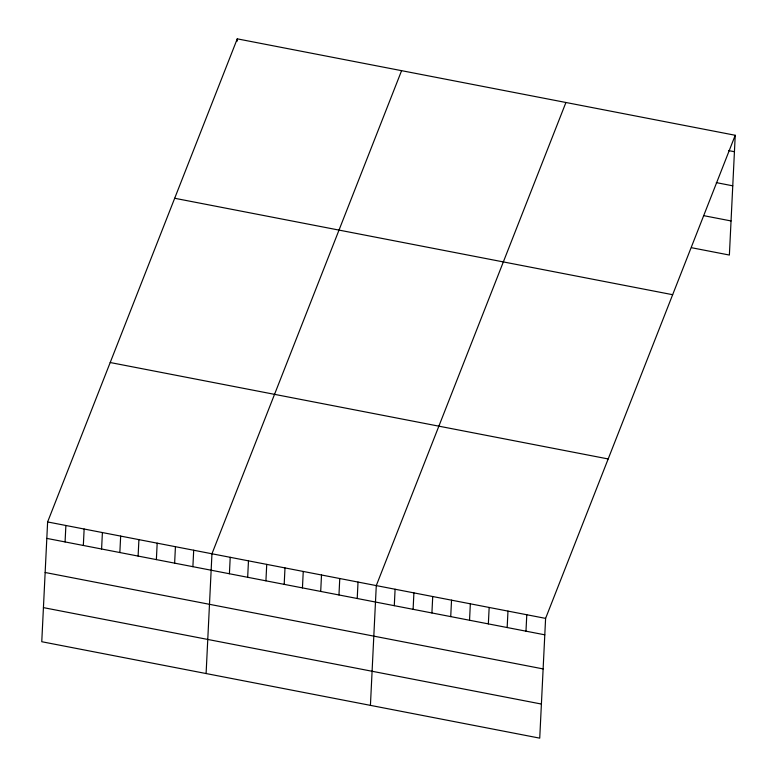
<?xml version="1.0" encoding="UTF-8"?>
<svg xmlns="http://www.w3.org/2000/svg" width="777" height="777" viewBox="0 0 777 777"><rect width="100%" height="100%" fill="white"/><g stroke="black" fill="none" stroke-linecap="round" stroke-linejoin="round"><path stroke-width="1.17" d="M47.62 521.95L41.764 641.724L539.733 738.15L545.6 618.385L735.236 135.276L237.267 38.85L47.62 521.95L545.6 618.385M65.074 541.928L65.88 525.495M83.333 545.464L84.139 529.03M101.593 548.999L102.399 532.566M119.852 552.534L120.658 536.101M138.112 556.07L138.918 539.636M156.371 559.605L157.177 543.172M174.631 563.15L175.437 546.707M192.89 566.686L193.696 550.242M206.099 673.542L211.956 553.778L401.592 70.668M237.15 41.2L237.267 38.85M229.409 573.756L230.215 557.313M247.669 577.292L248.475 560.848M265.928 580.827L266.734 564.384M284.188 584.362L284.994 567.919M302.447 587.898L303.244 571.454M320.707 591.433L321.503 574.99M338.966 594.968L339.763 578.525M357.226 598.504L358.022 582.06M370.425 705.361L376.282 585.596L565.928 102.496M394.289 605.681L395.095 589.238M413.102 609.323L413.908 592.88M431.915 612.966L432.721 596.522M450.728 616.608L451.534 600.165M469.541 620.25L470.347 603.807M488.354 623.892L489.16 607.449M507.167 627.534L507.973 611.101M525.98 631.177L526.787 614.743M735.236 135.276L729.38 255.05L691.753 247.756M728.554 150.583L734.43 151.719M716.307 182.624L732.76 185.82M704.001 215.715L731.05 220.95M174.679 198.271L672.659 294.706M110.208 362.529L608.177 458.954M46.814 538.393L544.794 634.819M45.153 572.494L543.123 668.919M43.434 607.624L541.404 704.049"/></g></svg>
